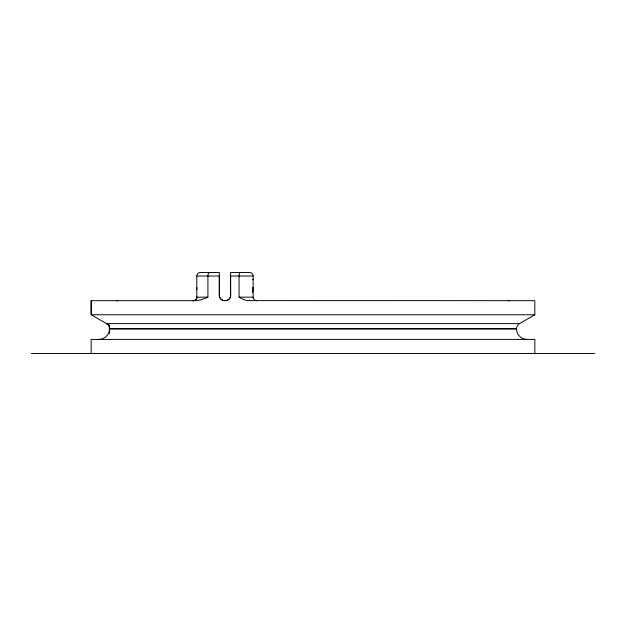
<?xml version="1.0" encoding="UTF-8"?>
<svg xmlns="http://www.w3.org/2000/svg" width="626" height="626" viewBox="0 0 626 626"><rect width="100%" height="100%" fill="white"/><g stroke="black" fill="none" stroke-linecap="round" stroke-linejoin="round"><path stroke-width="0.94" d="M206.697 297.679L207.918 297.154L207.918 276.027A3.521 1.667 90 0 1 209.585 272.506M253.139 297.647L253.139 276.027L230.603 276.027L230.603 295.394A5.282 5.282 0 0 1 225.321 300.676L224.617 300.676A5.282 5.282 0 0 1 219.335 295.394L219.335 276.027L196.799 276.027L196.799 298.876M519.525 323.595A5.986 5.986 0 0 0 516.528 328.783L109.472 328.783A5.986 5.986 0 0 0 106.475 323.595L519.525 323.595L534.823 314.761L534.823 300.676L247.012 300.605L243.545 299.58L239.054 297.154L239.054 276.027A3.521 1.174 -90 0 1 240.227 272.506M252.622 292.459L253.139 287.796L252.568 287.796M256.527 300.801L256.66 300.676A3.521 3.521 0 0 1 253.139 297.154L239.054 297.154M206.611 297.718L200.883 299.924L196.619 300.676L91.177 300.676L91.177 314.761L109.472 325.324L109.472 333.775M196.799 276.027A3.521 3.521 0 0 1 200.32 272.506L219.335 272.506L219.335 295.394M253.139 276.027A3.521 3.521 0 0 0 249.617 272.506L230.603 272.506L230.603 295.394M252.568 279.548L253.123 279.548M196.861 287.796L196.877 289.603M196.799 297.154A3.521 3.521 0 0 1 193.278 300.676A3.521 3.521 0 0 0 196.799 297.154L207.918 297.154M534.823 314.761L91.177 314.761L91.177 300.676M527.092 339.409A10.564 10.564 0 0 1 516.528 328.846L109.472 328.846A10.564 10.564 0 0 1 98.908 339.409M31.3 353.494L594.7 353.494M534.839 353.494L534.839 339.409L91.161 339.409L91.161 353.494M116.514 300.676A14.085 14.085 0 0 1 117.782 300.73M508.218 300.73A14.085 14.085 0 0 1 509.486 300.676M224.609 300.488A5.571 5.11 -85.7 0 1 219.163 295.409M230.798 295.409A5.532 5.133 90 0 1 225.329 300.527M193.004 300.762A26.073 2.919 -89.5 0 1 193.278 300.777"/></g></svg>
